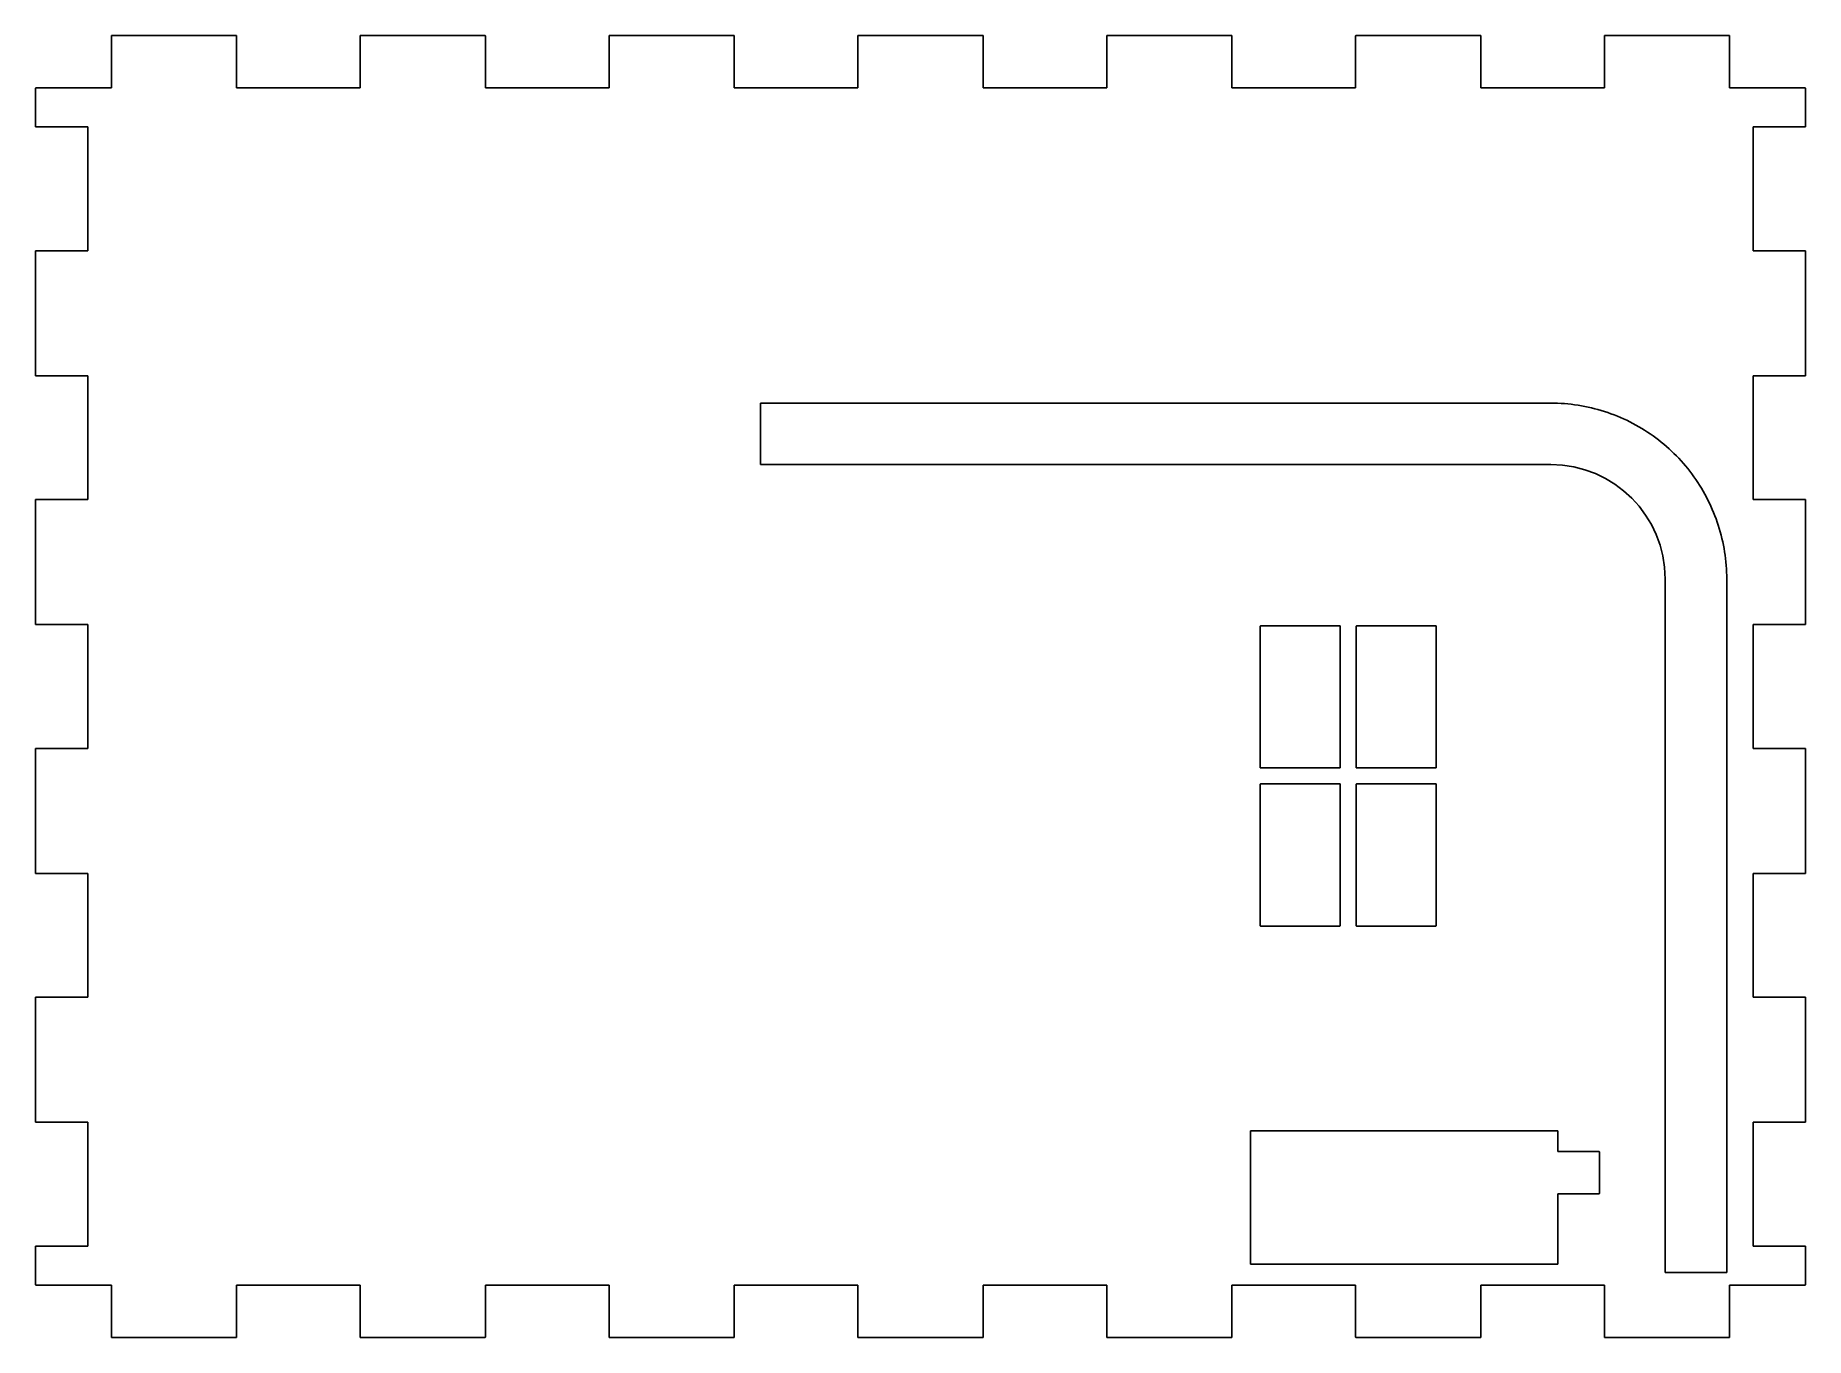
# Model space of a CAD drawing. Extents: x -107 to 107, y -78 to 78.
import ezdxf

# ---------------------------------------------------------------- set-up
doc = ezdxf.new("R2010")
doc.units = 0

msp = doc.modelspace()

# ---------------------------------------------------------------- linework, layer by layer
at = {"color": 1}
for p, q in [((-97.538, 78.45), (-97.535, 78.465)), ((-97.538, 72.148), (-97.538, 78.45)), ((-97.535, 78.465), (-97.527, 78.477)), ((-97.527, 78.477), (-97.515, 78.485)), ((-97.515, 78.485), (-97.5, 78.488)), ((-97.5, 78.488), (-82.5, 78.488)), ((-82.5, 78.488), (-82.485, 78.485)), ((-82.485, 78.485), (-82.473, 78.477)), ((-82.473, 78.477), (-82.465, 78.465)), ((-82.465, 78.465), (-82.462, 78.45)), ((-82.462, 78.45), (-82.462, 72.148)), ((-67.538, 78.45), (-67.535, 78.465)), ((-67.538, 72.148), (-67.538, 78.45)), ((-67.535, 78.465), (-67.527, 78.477)), ((-67.527, 78.477), (-67.515, 78.485)), ((-67.515, 78.485), (-67.5, 78.488)), ((-67.5, 78.488), (-52.5, 78.488)), ((-52.5, 78.488), (-52.485, 78.485)), ((-52.485, 78.485), (-52.473, 78.477)), ((-52.473, 78.477), (-52.465, 78.465)), ((-52.465, 78.465), (-52.462, 78.45)), ((-52.462, 78.45), (-52.462, 72.148)), ((-37.538, 78.45), (-37.535, 78.465)), ((-37.538, 72.148), (-37.538, 78.45)), ((-37.535, 78.465), (-37.527, 78.477)), ((-37.527, 78.477), (-37.515, 78.485)), ((-37.515, 78.485), (-37.5, 78.488)), ((-37.5, 78.488), (-22.5, 78.488)), ((-22.5, 78.488), (-22.485, 78.485)), ((-22.485, 78.485), (-22.473, 78.477)), ((-22.473, 78.477), (-22.465, 78.465)), ((-22.465, 78.465), (-22.462, 78.45)), ((-22.462, 78.45), (-22.462, 72.148)), ((-7.538, 78.45), (-7.535, 78.465)), ((-7.538, 72.148), (-7.538, 78.45)), ((-7.535, 78.465), (-7.527, 78.477)), ((-7.527, 78.477), (-7.515, 78.485)), ((-7.515, 78.485), (-7.5, 78.488)), ((-7.5, 78.488), (7.5, 78.488)), ((7.5, 78.488), (7.515, 78.485)), ((7.515, 78.485), (7.527, 78.477)), ((7.527, 78.477), (7.535, 78.465)), ((7.535, 78.465), (7.538, 78.45)), ((7.538, 78.45), (7.538, 72.148)), ((22.462, 78.45), (22.465, 78.465)), ((22.462, 72.148), (22.462, 78.45)), ((22.465, 78.465), (22.473, 78.477)), ((22.473, 78.477), (22.485, 78.485)), ((22.485, 78.485), (22.5, 78.488)), ((22.5, 78.488), (37.5, 78.488)), ((37.5, 78.488), (37.515, 78.485)), ((37.515, 78.485), (37.527, 78.477)), ((37.527, 78.477), (37.535, 78.465)), ((37.535, 78.465), (37.538, 78.45)), ((37.538, 78.45), (37.538, 72.148)), ((52.462, 78.45), (52.465, 78.465)), ((52.462, 72.148), (52.462, 78.45)), ((52.465, 78.465), (52.473, 78.477)), ((52.473, 78.477), (52.485, 78.485)), ((52.485, 78.485), (52.5, 78.488)), ((52.5, 78.488), (67.5, 78.488)), ((67.5, 78.488), (67.515, 78.485)), ((67.515, 78.485), (67.527, 78.477)), ((67.527, 78.477), (67.535, 78.465)), ((67.535, 78.465), (67.538, 78.45)), ((67.538, 78.45), (67.538, 72.148)), ((82.462, 78.45), (82.465, 78.465)), ((82.462, 72.148), (82.462, 78.45)), ((82.465, 78.465), (82.473, 78.477)), ((82.473, 78.477), (82.485, 78.485)), ((82.485, 78.485), (82.5, 78.488)), ((82.5, 78.488), (97.5, 78.488)), ((97.5, 78.488), (97.515, 78.485)), ((97.515, 78.485), (97.527, 78.477)), ((97.527, 78.477), (97.535, 78.465)), ((97.535, 78.465), (97.538, 78.45)), ((97.538, 78.45), (97.538, 72.148)), ((-106.705, 72.11), (-106.702, 72.125)), ((-106.705, 67.5), (-106.705, 72.11)), ((-106.702, 72.125), (-106.694, 72.137)), ((-106.694, 72.137), (-106.682, 72.145)), ((-106.682, 72.145), (-106.667, 72.148)), ((-106.667, 72.148), (-97.538, 72.148)), ((-82.462, 72.148), (-67.538, 72.148)), ((-52.462, 72.148), (-37.538, 72.148)), ((-22.462, 72.148), (-7.538, 72.148)), ((7.538, 72.148), (22.462, 72.148)), ((37.538, 72.148), (52.462, 72.148)), ((67.538, 72.148), (82.462, 72.148)), ((97.538, 72.148), (106.667, 72.148)), ((106.667, 72.148), (106.682, 72.145)), ((106.682, 72.145), (106.694, 72.137)), ((106.694, 72.137), (106.702, 72.125)), ((106.702, 72.125), (106.705, 72.11)), ((106.705, 72.11), (106.705, 67.5)), ((-106.702, 67.485), (-106.705, 67.5)), ((-106.694, 67.473), (-106.702, 67.485)), ((-106.682, 67.465), (-106.694, 67.473)), ((-106.667, 67.462), (-106.682, 67.465)), ((-100.365, 67.462), (-106.667, 67.462)), ((-100.365, 52.538), (-100.365, 67.462)), ((106.667, 67.462), (100.365, 67.462)), ((100.365, 67.462), (100.365, 52.538)), ((106.682, 67.465), (106.667, 67.462)), ((106.694, 67.473), (106.682, 67.465)), ((106.702, 67.485), (106.694, 67.473)), ((106.705, 67.5), (106.702, 67.485)), ((-106.705, 52.5), (-106.702, 52.515)), ((-106.705, 37.5), (-106.705, 52.5)), ((-106.702, 52.515), (-106.694, 52.527)), ((-106.694, 52.527), (-106.682, 52.535)), ((-106.682, 52.535), (-106.667, 52.538)), ((-106.667, 52.538), (-100.365, 52.538)), ((100.365, 52.538), (106.667, 52.538)), ((106.667, 52.538), (106.682, 52.535)), ((106.682, 52.535), (106.694, 52.527)), ((106.694, 52.527), (106.702, 52.515)), ((106.702, 52.515), (106.705, 52.5)), ((106.705, 52.5), (106.705, 37.5)), ((-106.702, 37.485), (-106.705, 37.5)), ((-106.694, 37.473), (-106.702, 37.485)), ((-106.682, 37.465), (-106.694, 37.473)), ((-106.667, 37.462), (-106.682, 37.465)), ((-100.365, 37.462), (-106.667, 37.462)), ((-100.365, 22.538), (-100.365, 37.462)), ((106.667, 37.462), (100.365, 37.462)), ((100.365, 37.462), (100.365, 22.538)), ((106.682, 37.465), (106.667, 37.462)), ((106.694, 37.473), (106.682, 37.465)), ((106.702, 37.485), (106.694, 37.473)), ((106.705, 37.5), (106.702, 37.485)), ((-19.285, 34.137), (-19.277, 34.15)), ((-19.277, 34.15), (-19.265, 34.158)), ((-19.265, 34.158), (-19.25, 34.161)), ((-19.25, 34.161), (75.99, 34.161)), ((75.99, 34.161), (76.401, 34.157)), ((76.401, 34.157), (76.812, 34.145)), ((-19.288, 34.123), (-19.285, 34.137)), ((-19.288, 26.783), (-19.288, 34.123)), ((76.812, 34.145), (77.223, 34.125)), ((77.223, 34.125), (77.633, 34.097)), ((77.633, 34.097), (78.043, 34.061)), ((78.043, 34.061), (78.452, 34.017)), ((78.452, 34.017), (78.86, 33.966)), ((78.86, 33.966), (79.267, 33.906)), ((79.267, 33.906), (79.672, 33.839)), ((79.672, 33.839), (80.076, 33.763)), ((80.076, 33.763), (80.479, 33.68)), ((80.479, 33.68), (80.88, 33.589)), ((80.88, 33.589), (81.279, 33.491)), ((81.279, 33.491), (81.677, 33.384)), ((81.677, 33.384), (82.072, 33.27)), ((82.072, 33.27), (82.464, 33.148)), ((82.464, 33.148), (82.855, 33.019)), ((82.855, 33.019), (83.242, 32.882)), ((83.242, 32.882), (83.627, 32.738)), ((83.627, 32.738), (84.01, 32.586)), ((84.01, 32.586), (84.389, 32.427)), ((84.389, 32.427), (84.765, 32.26)), ((84.765, 32.26), (85.137, 32.086)), ((85.137, 32.086), (85.507, 31.905)), ((85.507, 31.905), (85.872, 31.717)), ((85.872, 31.717), (86.234, 31.522)), ((86.234, 31.522), (86.592, 31.32)), ((86.592, 31.32), (86.947, 31.111)), ((86.947, 31.111), (87.296, 30.895)), ((87.296, 30.895), (87.642, 30.672)), ((87.642, 30.672), (87.984, 30.443)), ((87.984, 30.443), (88.32, 30.207)), ((88.32, 30.207), (88.653, 29.965)), ((88.653, 29.965), (88.98, 29.716)), ((88.98, 29.716), (89.303, 29.461)), ((89.303, 29.461), (89.62, 29.2)), ((89.62, 29.2), (89.933, 28.932)), ((89.933, 28.932), (90.24, 28.659)), ((90.24, 28.659), (90.542, 28.38)), ((90.542, 28.38), (90.838, 28.095)), ((90.838, 28.095), (91.129, 27.804)), ((91.129, 27.804), (91.414, 27.508)), ((-19.285, 26.768), (-19.288, 26.783)), ((-19.277, 26.756), (-19.285, 26.768)), ((-19.265, 26.748), (-19.277, 26.756)), ((-19.25, 26.745), (-19.265, 26.748)), ((75.99, 26.745), (-19.25, 26.745)), ((91.414, 27.508), (91.693, 27.206)), ((91.693, 27.206), (91.966, 26.899)), ((91.966, 26.899), (92.234, 26.586)), ((92.234, 26.586), (92.495, 26.269)), ((92.495, 26.269), (92.75, 25.946)), ((92.75, 25.946), (92.999, 25.619)), ((92.999, 25.619), (93.241, 25.286)), ((93.241, 25.286), (93.477, 24.95)), ((93.477, 24.95), (93.706, 24.608)), ((93.706, 24.608), (93.929, 24.262)), ((93.929, 24.262), (94.145, 23.913)), ((94.145, 23.913), (94.354, 23.558)), ((94.354, 23.558), (94.556, 23.2)), ((-106.705, 22.5), (-106.702, 22.515)), ((-106.705, 7.5), (-106.705, 22.5)), ((-106.702, 22.515), (-106.694, 22.527)), ((-106.694, 22.527), (-106.682, 22.535)), ((-106.682, 22.535), (-106.667, 22.538)), ((-106.667, 22.538), (-100.365, 22.538)), ((94.556, 23.2), (94.751, 22.838)), ((94.751, 22.838), (94.939, 22.473)), ((94.939, 22.473), (95.12, 22.103)), ((95.12, 22.103), (95.294, 21.731)), ((95.294, 21.731), (95.461, 21.355)), ((95.461, 21.355), (95.62, 20.976)), ((100.365, 22.538), (106.667, 22.538)), ((106.667, 22.538), (106.682, 22.535)), ((106.682, 22.535), (106.694, 22.527)), ((106.694, 22.527), (106.702, 22.515)), ((106.702, 22.515), (106.705, 22.5)), ((106.705, 22.5), (106.705, 7.5)), ((95.62, 20.976), (95.772, 20.593)), ((95.772, 20.593), (95.916, 20.208)), ((95.916, 20.208), (96.053, 19.821)), ((96.053, 19.821), (96.182, 19.43)), ((96.182, 19.43), (96.304, 19.038)), ((96.304, 19.038), (96.418, 18.643)), ((96.418, 18.643), (96.525, 18.245)), ((96.525, 18.245), (96.623, 17.846)), ((96.623, 17.846), (96.714, 17.445)), ((96.714, 17.445), (96.797, 17.042)), ((96.797, 17.042), (96.873, 16.638)), ((96.873, 16.638), (96.94, 16.233)), ((96.94, 16.233), (97, 15.826)), ((97, 15.826), (97.051, 15.418)), ((97.051, 15.418), (97.095, 15.009)), ((97.095, 15.009), (97.131, 14.599)), ((89.779, -45.61), (89.779, 12.956)), ((97.131, 14.599), (97.159, 14.189)), ((97.159, 14.189), (97.179, 13.778)), ((97.179, 13.778), (97.191, 13.367)), ((97.191, 13.367), (97.195, 12.956)), ((97.195, 12.956), (97.195, -70.61)), ((-106.702, 7.485), (-106.705, 7.5)), ((-106.694, 7.473), (-106.702, 7.485)), ((-106.682, 7.465), (-106.694, 7.473)), ((-106.667, 7.462), (-106.682, 7.465)), ((-100.365, 7.462), (-106.667, 7.462)), ((-100.365, -7.462), (-100.365, 7.462)), ((40.954, 7.265), (40.957, 7.28)), ((40.954, -9.785), (40.954, 7.265)), ((40.957, 7.28), (40.965, 7.292)), ((40.965, 7.292), (40.977, 7.3)), ((40.977, 7.3), (40.992, 7.303)), ((40.992, 7.303), (50.568, 7.303)), ((50.568, 7.303), (50.582, 7.3)), ((50.582, 7.3), (50.595, 7.292)), ((50.595, 7.292), (50.603, 7.28)), ((50.603, 7.28), (50.606, 7.265)), ((50.606, 7.265), (50.606, -9.785)), ((52.53, 7.265), (52.533, 7.28)), ((52.53, -9.785), (52.53, 7.265)), ((52.533, 7.28), (52.541, 7.292)), ((52.541, 7.292), (52.553, 7.3)), ((52.553, 7.3), (52.568, 7.303)), ((52.568, 7.303), (62.144, 7.303)), ((62.144, 7.303), (62.159, 7.3)), ((62.159, 7.3), (62.171, 7.292)), ((62.171, 7.292), (62.179, 7.28)), ((62.179, 7.28), (62.182, 7.265)), ((62.182, 7.265), (62.182, -9.785)), ((106.667, 7.462), (100.365, 7.462)), ((100.365, 7.462), (100.365, -7.386)), ((106.682, 7.465), (106.667, 7.462)), ((106.694, 7.473), (106.682, 7.465)), ((106.702, 7.485), (106.694, 7.473)), ((106.705, 7.5), (106.702, 7.485)), ((-106.705, -7.5), (-106.702, -7.485)), ((-106.705, -22.5), (-106.705, -7.5)), ((-106.702, -7.485), (-106.694, -7.473)), ((-106.694, -7.473), (-106.682, -7.465)), ((-106.682, -7.465), (-106.667, -7.462)), ((-106.667, -7.462), (-100.365, -7.462)), ((100.365, -7.386), (100.365, -7.462)), ((100.365, -7.462), (100.67, -7.462)), ((100.67, -7.462), (106.667, -7.462)), ((106.667, -7.462), (106.682, -7.465)), ((106.682, -7.465), (106.694, -7.473)), ((106.694, -7.473), (106.702, -7.485)), ((106.702, -7.485), (106.705, -7.5)), ((106.705, -7.5), (106.705, -22.5)), ((40.957, -9.8), (40.954, -9.785)), ((40.965, -9.812), (40.957, -9.8)), ((40.977, -9.82), (40.965, -9.812)), ((40.992, -9.823), (40.977, -9.82)), ((50.568, -9.823), (40.992, -9.823)), ((50.582, -9.82), (50.568, -9.823)), ((50.595, -9.812), (50.582, -9.82)), ((50.603, -9.8), (50.595, -9.812)), ((50.606, -9.785), (50.603, -9.8)), ((52.533, -9.8), (52.53, -9.785)), ((52.541, -9.812), (52.533, -9.8)), ((52.553, -9.82), (52.541, -9.812)), ((52.568, -9.823), (52.553, -9.82)), ((62.144, -9.823), (52.568, -9.823)), ((62.159, -9.82), (62.144, -9.823)), ((62.171, -9.812), (62.159, -9.82)), ((62.179, -9.8), (62.171, -9.812)), ((62.182, -9.785), (62.179, -9.8)), ((40.954, -11.785), (40.957, -11.77)), ((40.954, -28.835), (40.954, -11.785)), ((40.957, -11.77), (40.965, -11.758)), ((40.965, -11.758), (40.977, -11.75)), ((40.977, -11.75), (40.992, -11.747)), ((40.992, -11.747), (50.568, -11.747)), ((50.568, -11.747), (50.582, -11.75)), ((50.582, -11.75), (50.595, -11.758)), ((50.595, -11.758), (50.603, -11.77)), ((50.603, -11.77), (50.606, -11.785)), ((50.606, -11.785), (50.606, -28.835)), ((52.53, -11.784), (52.533, -11.77)), ((52.53, -11.785), (52.53, -11.784)), ((52.53, -28.835), (52.53, -11.785)), ((52.533, -11.77), (52.541, -11.758)), ((52.541, -11.758), (52.553, -11.75)), ((52.553, -11.75), (52.568, -11.747)), ((52.568, -11.747), (62.144, -11.747)), ((62.144, -11.747), (62.159, -11.75)), ((62.159, -11.75), (62.171, -11.758)), ((62.171, -11.758), (62.179, -11.77)), ((62.179, -11.77), (62.182, -11.785)), ((62.182, -11.785), (62.182, -28.835)), ((-106.702, -22.515), (-106.705, -22.5)), ((-106.694, -22.527), (-106.702, -22.515)), ((-106.682, -22.535), (-106.694, -22.527)), ((-106.667, -22.538), (-106.682, -22.535)), ((-100.365, -22.538), (-106.667, -22.538)), ((-100.365, -37.462), (-100.365, -22.538)), ((106.667, -22.538), (100.365, -22.538)), ((100.365, -22.538), (100.365, -37.462)), ((106.682, -22.535), (106.667, -22.538)), ((106.694, -22.527), (106.682, -22.535)), ((106.702, -22.515), (106.694, -22.527)), ((106.705, -22.5), (106.702, -22.515)), ((40.957, -28.85), (40.954, -28.835)), ((40.965, -28.862), (40.957, -28.85)), ((40.977, -28.87), (40.965, -28.862)), ((40.992, -28.873), (40.977, -28.87)), ((50.568, -28.873), (40.992, -28.873)), ((50.582, -28.87), (50.568, -28.873)), ((50.595, -28.862), (50.582, -28.87)), ((50.603, -28.85), (50.595, -28.862)), ((50.606, -28.835), (50.603, -28.85)), ((52.533, -28.85), (52.53, -28.835)), ((52.541, -28.862), (52.533, -28.85)), ((52.553, -28.87), (52.541, -28.862)), ((52.568, -28.873), (52.553, -28.87)), ((62.144, -28.873), (52.568, -28.873)), ((62.159, -28.87), (62.144, -28.873)), ((62.171, -28.862), (62.159, -28.87)), ((62.179, -28.85), (62.171, -28.862)), ((62.182, -28.835), (62.179, -28.85)), ((-106.705, -37.5), (-106.702, -37.485)), ((-106.705, -52.5), (-106.705, -37.5)), ((-106.702, -37.485), (-106.694, -37.473)), ((-106.694, -37.473), (-106.682, -37.465)), ((-106.682, -37.465), (-106.667, -37.462)), ((-106.667, -37.462), (-100.365, -37.462)), ((100.365, -37.462), (106.667, -37.462)), ((106.667, -37.462), (106.682, -37.465)), ((106.682, -37.465), (106.694, -37.473)), ((106.694, -37.473), (106.702, -37.485)), ((106.702, -37.485), (106.705, -37.5)), ((106.705, -37.5), (106.705, -52.5)), ((89.779, -70.61), (89.779, -45.61)), ((-106.702, -52.515), (-106.705, -52.5)), ((-106.694, -52.527), (-106.702, -52.515)), ((-106.682, -52.535), (-106.694, -52.527)), ((-106.667, -52.538), (-106.682, -52.535)), ((-100.365, -52.538), (-106.667, -52.538)), ((-100.365, -67.462), (-100.365, -52.538)), ((106.667, -52.538), (100.365, -52.538)), ((100.365, -52.538), (100.365, -67.462)), ((106.682, -52.535), (106.667, -52.538)), ((106.694, -52.527), (106.682, -52.535)), ((106.702, -52.515), (106.694, -52.527)), ((106.705, -52.5), (106.702, -52.515)), ((39.779, -53.61), (39.781, -53.595)), ((39.779, -69.61), (39.779, -53.61)), ((39.781, -53.595), (39.79, -53.583)), ((39.79, -53.583), (39.802, -53.575)), ((39.802, -53.575), (39.817, -53.572)), ((39.817, -53.572), (76.817, -53.572)), ((76.817, -53.572), (76.831, -53.575)), ((76.831, -53.575), (76.844, -53.583)), ((76.844, -53.583), (76.852, -53.595)), ((76.852, -53.595), (76.855, -53.61)), ((76.855, -53.61), (76.855, -56.072)), ((76.855, -56.072), (81.817, -56.072)), ((81.817, -56.072), (81.831, -56.075)), ((81.831, -56.075), (81.844, -56.083)), ((81.844, -56.083), (81.852, -56.095)), ((81.852, -56.095), (81.855, -56.11)), ((81.855, -56.11), (81.855, -61.11)), ((81.817, -61.148), (76.855, -61.148)), ((76.855, -61.148), (76.855, -69.61)), ((81.831, -61.145), (81.817, -61.148)), ((81.844, -61.137), (81.831, -61.145)), ((81.852, -61.125), (81.844, -61.137)), ((81.855, -61.11), (81.852, -61.125)), ((-106.705, -67.5), (-106.702, -67.485)), ((-106.705, -72.11), (-106.705, -67.5)), ((-106.702, -67.485), (-106.694, -67.473)), ((-106.694, -67.473), (-106.682, -67.465)), ((-106.682, -67.465), (-106.667, -67.462)), ((-106.667, -67.462), (-100.365, -67.462)), ((100.365, -67.462), (106.667, -67.462)), ((106.667, -67.462), (106.682, -67.465)), ((106.682, -67.465), (106.694, -67.473)), ((106.694, -67.473), (106.702, -67.485)), ((106.702, -67.485), (106.705, -67.5)), ((106.705, -67.5), (106.705, -72.11)), ((39.781, -69.625), (39.779, -69.61)), ((39.79, -69.637), (39.781, -69.625)), ((39.802, -69.645), (39.79, -69.637)), ((39.817, -69.648), (39.802, -69.645)), ((76.817, -69.648), (39.817, -69.648)), ((76.831, -69.645), (76.817, -69.648)), ((76.844, -69.637), (76.831, -69.645)), ((76.852, -69.625), (76.844, -69.637)), ((76.855, -69.61), (76.852, -69.625)), ((-106.702, -72.125), (-106.705, -72.11)), ((-106.694, -72.137), (-106.702, -72.125)), ((-106.682, -72.145), (-106.694, -72.137)), ((-106.667, -72.148), (-106.682, -72.145)), ((-97.538, -72.148), (-106.667, -72.148)), ((-97.538, -78.45), (-97.538, -72.148)), ((-67.538, -72.148), (-82.462, -72.148)), ((-82.462, -72.148), (-82.462, -78.45)), ((-67.538, -78.45), (-67.538, -72.148)), ((-37.538, -72.148), (-52.462, -72.148)), ((-52.462, -72.148), (-52.462, -78.45)), ((-37.538, -78.45), (-37.538, -72.148)), ((-7.538, -72.148), (-22.462, -72.148)), ((-22.462, -72.148), (-22.462, -78.45)), ((-7.538, -78.45), (-7.538, -72.148)), ((22.462, -72.148), (7.538, -72.148)), ((7.538, -72.148), (7.538, -78.45)), ((22.462, -78.45), (22.462, -72.148)), ((52.462, -72.148), (37.538, -72.148)), ((37.538, -72.148), (37.538, -78.45)), ((52.462, -78.45), (52.462, -72.148)), ((82.462, -72.148), (67.538, -72.148)), ((67.538, -72.148), (67.538, -78.45)), ((82.462, -78.45), (82.462, -72.148)), ((89.782, -70.625), (89.779, -70.61)), ((89.79, -70.637), (89.782, -70.625)), ((89.802, -70.645), (89.79, -70.637)), ((89.817, -70.648), (89.802, -70.645)), ((97.157, -70.648), (89.817, -70.648)), ((97.171, -70.645), (97.157, -70.648)), ((97.184, -70.637), (97.171, -70.645)), ((97.192, -70.625), (97.184, -70.637)), ((97.195, -70.61), (97.192, -70.625)), ((106.667, -72.148), (97.538, -72.148)), ((97.538, -72.148), (97.538, -78.45)), ((106.682, -72.145), (106.667, -72.148)), ((106.694, -72.137), (106.682, -72.145)), ((106.702, -72.125), (106.694, -72.137)), ((106.705, -72.11), (106.702, -72.125)), ((-97.535, -78.465), (-97.538, -78.45)), ((-97.527, -78.477), (-97.535, -78.465)), ((-97.515, -78.485), (-97.527, -78.477)), ((-97.5, -78.488), (-97.515, -78.485)), ((-82.5, -78.488), (-97.5, -78.488)), ((-82.485, -78.485), (-82.5, -78.488)), ((-82.473, -78.477), (-82.485, -78.485)), ((-82.465, -78.465), (-82.473, -78.477)), ((-82.462, -78.45), (-82.465, -78.465)), ((-67.535, -78.465), (-67.538, -78.45)), ((-67.527, -78.477), (-67.535, -78.465)), ((-67.515, -78.485), (-67.527, -78.477)), ((-67.5, -78.488), (-67.515, -78.485)), ((-52.5, -78.488), (-67.5, -78.488)), ((-52.485, -78.485), (-52.5, -78.488)), ((-52.473, -78.477), (-52.485, -78.485)), ((-52.465, -78.465), (-52.473, -78.477)), ((-52.462, -78.45), (-52.465, -78.465)), ((-37.535, -78.465), (-37.538, -78.45)), ((-37.527, -78.477), (-37.535, -78.465)), ((-37.515, -78.485), (-37.527, -78.477)), ((-37.5, -78.488), (-37.515, -78.485)), ((-22.5, -78.488), (-37.5, -78.488)), ((-22.485, -78.485), (-22.5, -78.488)), ((-22.473, -78.477), (-22.485, -78.485)), ((-22.465, -78.465), (-22.473, -78.477)), ((-22.462, -78.45), (-22.465, -78.465)), ((-7.535, -78.465), (-7.538, -78.45)), ((-7.527, -78.477), (-7.535, -78.465)), ((-7.515, -78.485), (-7.527, -78.477)), ((-7.5, -78.488), (-7.515, -78.485)), ((7.5, -78.488), (-7.5, -78.488)), ((7.515, -78.485), (7.5, -78.488)), ((7.527, -78.477), (7.515, -78.485)), ((7.535, -78.465), (7.527, -78.477)), ((7.538, -78.45), (7.535, -78.465)), ((22.465, -78.465), (22.462, -78.45)), ((22.473, -78.477), (22.465, -78.465)), ((22.485, -78.485), (22.473, -78.477)), ((22.5, -78.488), (22.485, -78.485)), ((37.5, -78.488), (22.5, -78.488)), ((37.515, -78.485), (37.5, -78.488)), ((37.527, -78.477), (37.515, -78.485)), ((37.535, -78.465), (37.527, -78.477)), ((37.538, -78.45), (37.535, -78.465)), ((52.465, -78.465), (52.462, -78.45)), ((52.473, -78.477), (52.465, -78.465)), ((52.485, -78.485), (52.473, -78.477)), ((52.5, -78.488), (52.485, -78.485)), ((67.5, -78.488), (52.5, -78.488)), ((67.515, -78.485), (67.5, -78.488)), ((67.527, -78.477), (67.515, -78.485)), ((67.535, -78.465), (67.527, -78.477)), ((67.538, -78.45), (67.535, -78.465)), ((82.465, -78.465), (82.462, -78.45)), ((82.473, -78.477), (82.465, -78.465)), ((82.485, -78.485), (82.473, -78.477)), ((82.5, -78.488), (82.485, -78.485)), ((97.5, -78.488), (82.5, -78.488)), ((97.515, -78.485), (97.5, -78.488)), ((97.527, -78.477), (97.515, -78.485)), ((97.535, -78.465), (97.527, -78.477)), ((97.538, -78.45), (97.535, -78.465))]:
    msp.add_line(p, q, dxfattribs=at)
msp.add_arc((75.99, 12.956), 13.789, 0, 90, dxfattribs=at)

doc.saveas('drawing.dxf')
